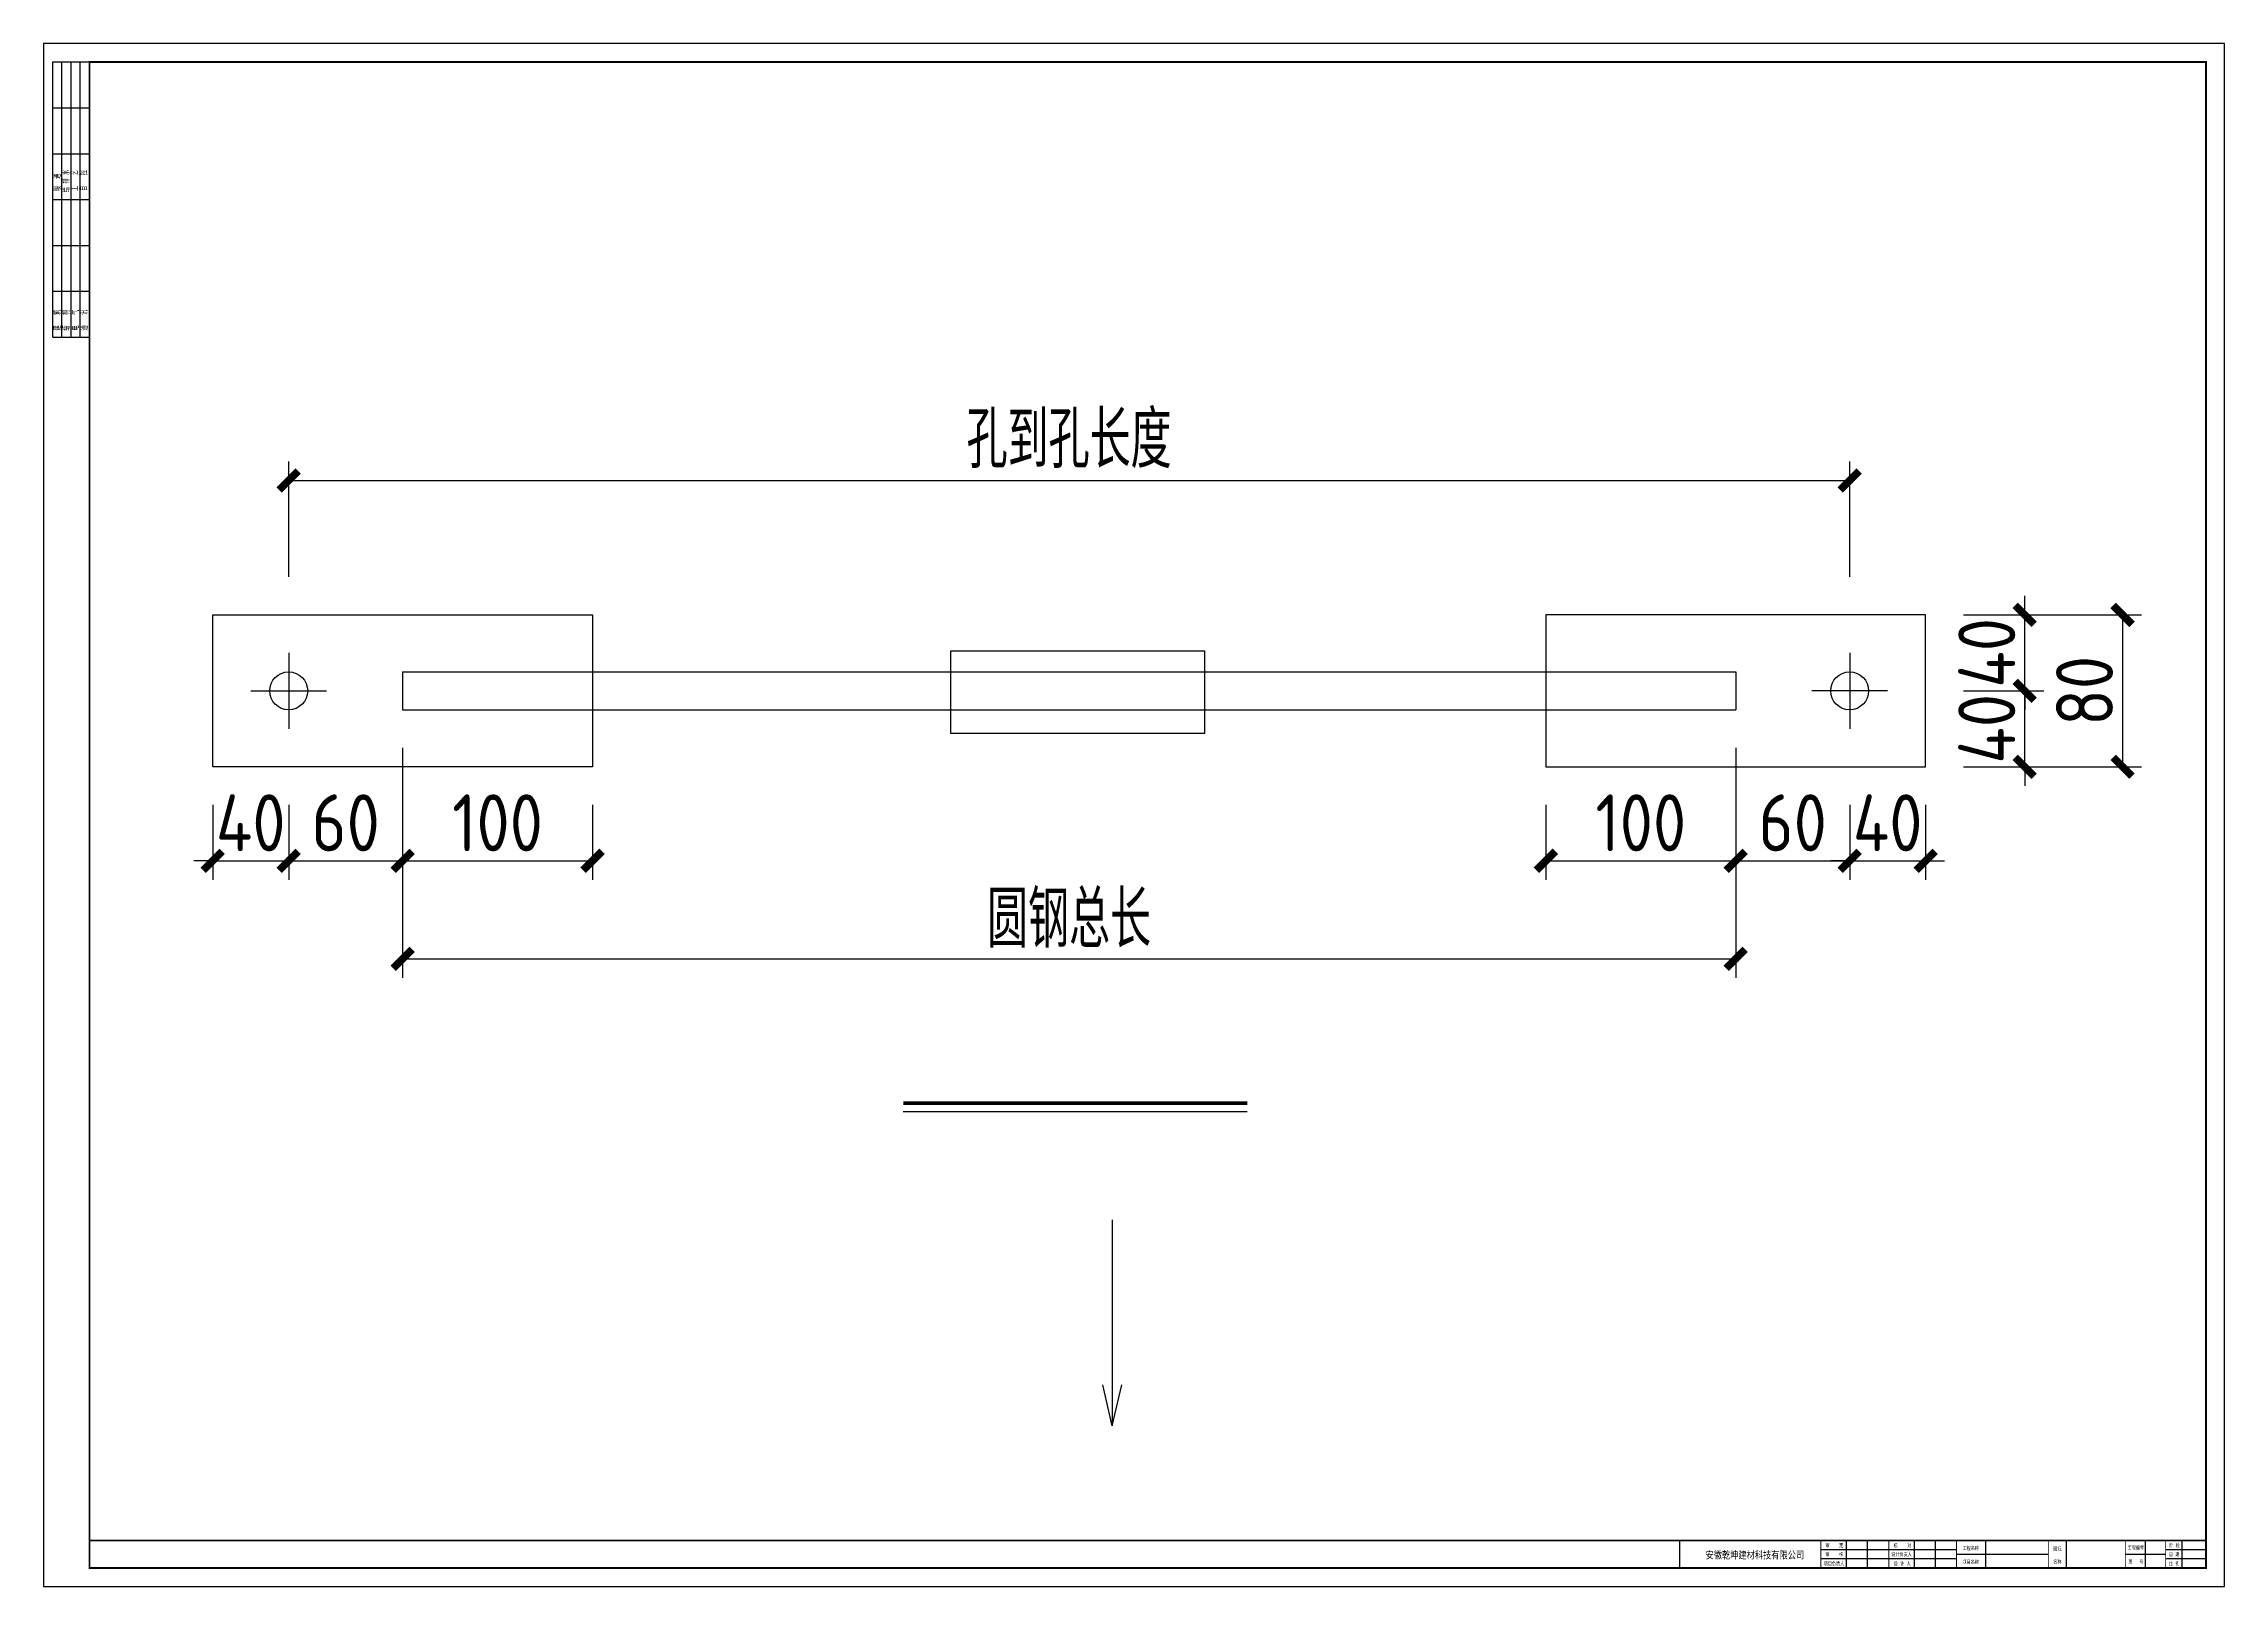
# Model space of a CAD drawing. Extents: x -196983 to 471790, y -783661 to 190401.
# Drawn here: x 229632 to 241117, y -216334 to -208210 of the extents above; entities that cross this region are included whole.
import ezdxf

# ---------------------------------------------------------------- set-up
doc = ezdxf.new("R2010")
doc.units = 0
doc.header["$LTSCALE"] = 1000
doc.header["$MEASUREMENT"] = 0
for name, color, linetype in [('_TCH_MASK', 7, 'Continuous'), ('AXIS', 3, 'Continuous'), ('PUB_TITLE', 4, 'Continuous')]:
    doc.layers.add(name, color=color, linetype=linetype)
doc.styles.get("Standard").update_dxf_attribs({"font": 'gbenor.shx', "bigfont": 'gbcbig.shx'})
doc.styles.add('图框', font='')
doc.styles.get('图框').set_extended_font_data('SimSun')
doc.dimstyles.get("Standard").update_dxf_attribs({"dimscale": 100, "dimtxt": 3.5, "dimasz": 1, "dimexe": 2.5, "dimexo": 3, "dimgap": 1.5, "dimtad": 1, "dimdec": 0, "dimzin": 0, "dimdsep": 46, "dimtxsty": 'Standard', "dimblk": 'ARCHTICK', "dimcen": 0.09, "dimadec": 0, "dimazin": 0, "dimtfac": 1, "dimtdec": 0, "dimtix": 1, "dimtmove": 2, "dimatfit": 3, "dimfxl": 1, "dimtolj": 1, "dimtzin": 0, "dimarcsym": 0})

# ---------------------------------------------------------------- blocks, each defined once
blk = doc.blocks.new('$titleblk$00000095')
for p, q in [((-150, 20), (-150, 0)), ((-150, 20), (0, 20)), ((-150, 15), (-75, 15)), ((-125, 20), (-125, 0)), ((-100, 20), (-100, 0)), ((-75, 20), (-75, 0)), ((-75, 20), (-75, 0)), ((-75, 15), (0, 15)), ((-50, 20), (-50, 0)), ((-25, 20), (-25, 0)), ((0, 20), (0, 0)), ((-150, 10), (-75, 10)), ((-150, 5), (-75, 5)), ((-75, 10), (0, 10)), ((-75, 5), (0, 5))]:
    blk.add_line(p, q)
at = {"width": 0.8}
for s, p in [('建   筑', (-146.4, 15.6)), ('结   构', (-146.4, 10.9)), ('给 排 水', (-71, 10.9)), ('暖  通', (-70.3, 15.7)), ('通   讯', (-146.4, 0.9)), ('电   气', (-146.4, 5.6)), ('工   艺', (-70.3, 6.1)), ('自   控', (-70.3, 1.2))]:
    blk.add_text(s, height=3.51, dxfattribs=at).set_placement(p)
blk = doc.blocks.new('新块')
for p, q in [((-8240, 400), (-8240, 1000)), ((-7780, 400), (-7780, 1000)), ((-6760, 400), (-6760, 1000)), ((-6300, 400), (-6300, 1000)), ((-5200, 400), (-5200, 1000)), ((-3440, 400), (-3440, 1000)), ((-1720, 400), (-1720, 1000)), ((-920, 400), (-920, 1000)), ((-400, 400), (-400, 1000)), ((-5840, 800), (-8800, 800)), ((-5840, 600), (-8800, 600)), ((-5840, 700), (-3840, 700)), ((-2160, 700), (-1280, 700)), ((-400, 800), (-1280, 800)), ((-400, 600), (-1280, 600))]:
    blk.add_line(p, q)
for points, const_width in [([(-11880, 400), (-11880, 1000), (-400, 1000)], 32), ([(-8800, 400), (-8800, 1000)], 20), ([(-7320, 400), (-7320, 1000)], 20), ([(-5840, 400), (-5840, 1000)], 20), ([(-3840, 400), (-3840, 1000)], 20), ([(-2160, 400), (-2160, 1000)], 20), ([(-1280, 400), (-1280, 1000)], 20)]:
    blk.add_lwpolyline(points, dxfattribs=dict(const_width=const_width))
at = {"layer": 'PUB_TITLE'}
blk.add_lwpolyline([(-47560, 0), (0, 0), (0, 33640), (-47560, 33640)], close=True, dxfattribs=at)
at = {"layer": 'PUB_TITLE', "const_width": 40}
blk.add_lwpolyline([(-46560, 400), (-400, 400), (-400, 33240), (-46560, 33240)], close=True, dxfattribs=at)
at = {"layer": 'PUB_TITLE', "const_width": 32}
blk.add_lwpolyline([(-400, 1000), (-46560, 1000)], dxfattribs=at)
at = {"layer": 'PUB_TITLE', "xscale": 40, "yscale": 40, "zscale": 40, "rotation": 90}
blk.add_blockref('$titleblk$00000095', (-46560, 33240), dxfattribs=at)
at = {"style": '图框', "width": 0.8}
for s, height, p in [('安徽乾坤建材科技有限公司', 160, (-11315, 604)), ('项目负责人', 80, (-8739, 457)), ('审    核', 80, (-8702, 659)), ('审    定', 80, (-8701, 854)), ('设计负责人', 80, (-7265, 659)), ('校    对', 80, (-7217, 851)), ('设 计 人', 80, (-7213, 457)), ('项目名称', 80, (-5712, 494)), ('工程名称', 80, (-5712, 794)), ('名称', 80, (-3732, 498)), ('图纸', 80, (-3732, 778)), ('工程编号', 80, (-2112, 803)), ('图   号', 80, (-2098, 504)), ('比 例', 80, (-1211, 457)), ('阶 段', 80, (-1205, 851)), ('日 期', 80, (-1212, 659))]:
    blk.add_text(s, height=height, dxfattribs=at).set_placement(p)
for tag, p in [('审定人', (-8147, 838)), ('校对', (-6621, 837)), ('阶段', (-810, 832)), ('项目负责人', (-8228, 444)), ('审核人', (-8147, 641)), ('设计负责人', (-6745, 649)), ('设计人', (-6659, 447)), ('项目名称', (-5026, 479)), ('工程名称', (-5026, 781)), ('图名', (-3347, 649)), ('图号', (-1657, 502)), ('日期', (-905, 632)), ('比例', (-810, 446))]:
    blk.add_attdef(tag, p, '', height=120)
blk = doc.blocks.new('_ArchTick')
at = {"color": 0, "linetype": 'ByBlock', "const_width": 0.4}
blk.add_lwpolyline([(-0.5, -0.5), (0.5, 0.5)], dxfattribs=at)
blk = doc.blocks.new('*D1507')
at = {"layer": 'AXIS', "color": 0, "lineweight": -2}
for p, q in [((230523, -212218), (230523, -212613)), ((230923, -212218), (230923, -212613)), ((230523, -212513), (230423, -212513)), ((230523, -212513), (230923, -212513)), ((230923, -212513), (231023, -212513))]:
    blk.add_line(p, q, dxfattribs=at)
at = {"layer": 'Defpoints', "color": 0}
for p in [(230523, -212018), (230923, -212018), (230923, -212513)]:
    blk.add_point(p, dxfattribs=at)
at = {"layer": 'AXIS', "color": 0, "lineweight": -2, "xscale": 100, "yscale": 100, "zscale": 100}
blk.add_blockref('_ArchTick', (230523, -212513), dxfattribs=at)
at = {"layer": 'AXIS', "color": 0, "lineweight": -2, "xscale": 100, "yscale": 100, "zscale": 100, "rotation": 180}
blk.add_blockref('_ArchTick', (230923, -212513), dxfattribs=at)
at = {"layer": 'AXIS', "color": 0, "insert": (230723, -212313), "char_height": 300, "attachment_point": 5}
blk.add_mtext('\\A1;40', dxfattribs=at)
blk = doc.blocks.new('*D1508')
at = {"layer": 'AXIS', "color": 0, "lineweight": -2}
for p, q in [((230923, -212218), (230923, -212613)), ((231523, -212218), (231523, -212613)), ((230923, -212513), (231523, -212513))]:
    blk.add_line(p, q, dxfattribs=at)
at = {"layer": 'Defpoints', "color": 0}
for p in [(230923, -212018), (231523, -212018), (231523, -212513)]:
    blk.add_point(p, dxfattribs=at)
at = {"layer": 'AXIS', "color": 0, "lineweight": -2, "xscale": 100, "yscale": 100, "zscale": 100, "rotation": 180}
blk.add_blockref('_ArchTick', (230923, -212513), dxfattribs=at)
at = {"layer": 'AXIS', "color": 0, "lineweight": -2, "xscale": 100, "yscale": 100, "zscale": 100}
blk.add_blockref('_ArchTick', (231523, -212513), dxfattribs=at)
at = {"layer": 'AXIS', "color": 0, "insert": (231223, -212313), "char_height": 300, "attachment_point": 5}
blk.add_mtext('\\A1;60', dxfattribs=at)
blk = doc.blocks.new('*D1509')
at = {"layer": 'AXIS', "color": 0, "lineweight": -2}
for p, q in [((231523, -212218), (231523, -212613)), ((232523, -212218), (232523, -212613)), ((231523, -212513), (232523, -212513))]:
    blk.add_line(p, q, dxfattribs=at)
at = {"layer": 'Defpoints', "color": 0}
for p in [(231523, -212018), (232523, -212018), (232523, -212513)]:
    blk.add_point(p, dxfattribs=at)
at = {"layer": 'AXIS', "color": 0, "lineweight": -2, "xscale": 100, "yscale": 100, "zscale": 100, "rotation": 180}
blk.add_blockref('_ArchTick', (231523, -212513), dxfattribs=at)
at = {"layer": 'AXIS', "color": 0, "lineweight": -2, "xscale": 100, "yscale": 100, "zscale": 100}
blk.add_blockref('_ArchTick', (232523, -212513), dxfattribs=at)
at = {"layer": 'AXIS', "color": 0, "insert": (232023, -212313), "char_height": 300, "attachment_point": 5}
blk.add_mtext('\\A1;100', dxfattribs=at)
blk = doc.blocks.new('*D1510')
at = {"layer": 'AXIS', "color": 0, "lineweight": -2}
for p, q in [((237544, -212218), (237544, -212613)), ((238544, -212218), (238544, -212613)), ((237544, -212513), (238544, -212513))]:
    blk.add_line(p, q, dxfattribs=at)
at = {"layer": 'Defpoints', "color": 0}
for p in [(237544, -212018), (238544, -212018), (238544, -212513)]:
    blk.add_point(p, dxfattribs=at)
at = {"layer": 'AXIS', "color": 0, "lineweight": -2, "xscale": 100, "yscale": 100, "zscale": 100, "rotation": 180}
blk.add_blockref('_ArchTick', (237544, -212513), dxfattribs=at)
at = {"layer": 'AXIS', "color": 0, "lineweight": -2, "xscale": 100, "yscale": 100, "zscale": 100}
blk.add_blockref('_ArchTick', (238544, -212513), dxfattribs=at)
at = {"layer": 'AXIS', "color": 0, "insert": (238044, -212313), "char_height": 300, "attachment_point": 5}
blk.add_mtext('\\A1;100', dxfattribs=at)
blk = doc.blocks.new('*D1511')
at = {"layer": 'AXIS', "color": 0, "lineweight": -2}
for p, q in [((238544, -212218), (238544, -212613)), ((239144, -212218), (239144, -212613)), ((238544, -212513), (239144, -212513))]:
    blk.add_line(p, q, dxfattribs=at)
at = {"layer": 'Defpoints', "color": 0}
for p in [(238544, -212018), (239144, -212018), (239144, -212513)]:
    blk.add_point(p, dxfattribs=at)
at = {"layer": 'AXIS', "color": 0, "lineweight": -2, "xscale": 100, "yscale": 100, "zscale": 100, "rotation": 180}
blk.add_blockref('_ArchTick', (238544, -212513), dxfattribs=at)
at = {"layer": 'AXIS', "color": 0, "lineweight": -2, "xscale": 100, "yscale": 100, "zscale": 100}
blk.add_blockref('_ArchTick', (239144, -212513), dxfattribs=at)
at = {"layer": 'AXIS', "color": 0, "insert": (238844, -212313), "char_height": 300, "attachment_point": 5}
blk.add_mtext('\\A1;60', dxfattribs=at)
blk = doc.blocks.new('*D1512')
at = {"layer": 'AXIS', "color": 0, "lineweight": -2}
for p, q in [((239144, -212218), (239144, -212613)), ((239544, -212218), (239544, -212613)), ((239144, -212513), (239044, -212513)), ((239144, -212513), (239544, -212513)), ((239544, -212513), (239644, -212513))]:
    blk.add_line(p, q, dxfattribs=at)
at = {"layer": 'Defpoints', "color": 0}
for p in [(239144, -212018), (239544, -212018), (239544, -212513)]:
    blk.add_point(p, dxfattribs=at)
at = {"layer": 'AXIS', "color": 0, "lineweight": -2, "xscale": 100, "yscale": 100, "zscale": 100}
blk.add_blockref('_ArchTick', (239144, -212513), dxfattribs=at)
at = {"layer": 'AXIS', "color": 0, "lineweight": -2, "xscale": 100, "yscale": 100, "zscale": 100, "rotation": 180}
blk.add_blockref('_ArchTick', (239544, -212513), dxfattribs=at)
at = {"layer": 'AXIS', "color": 0, "insert": (239344, -212313), "char_height": 300, "attachment_point": 5}
blk.add_mtext('\\A1;40', dxfattribs=at)
blk = doc.blocks.new('*D1513')
at = {"layer": 'AXIS', "color": 0, "lineweight": -2}
for p, q in [((240066, -211618), (240066, -211518)), ((239744, -211618), (240166, -211618)), ((240066, -212018), (240066, -211618)), ((239744, -212018), (240166, -212018)), ((240066, -212018), (240066, -212118))]:
    blk.add_line(p, q, dxfattribs=at)
at = {"layer": 'Defpoints', "color": 0}
for p in [(239544, -211618), (240066, -211618), (239544, -212018)]:
    blk.add_point(p, dxfattribs=at)
at = {"layer": 'AXIS', "color": 0, "lineweight": -2, "xscale": 100, "yscale": 100, "zscale": 100}
for p, rotation in [((240066, -211618), 270), ((240066, -212018), 90)]:
    blk.add_blockref('_ArchTick', p, dxfattribs=dict(at, rotation=rotation))
at = {"layer": 'AXIS', "color": 0, "insert": (239866, -211818), "char_height": 300, "attachment_point": 5, "rotation": 90}
blk.add_mtext('\\A1;40', dxfattribs=at)
blk = doc.blocks.new('*D1514')
at = {"layer": 'AXIS', "color": 0, "lineweight": -2}
for p, q in [((240066, -211218), (240066, -211118)), ((239744, -211218), (240166, -211218)), ((240066, -211618), (240066, -211218)), ((239744, -211618), (240166, -211618)), ((240066, -211618), (240066, -211718))]:
    blk.add_line(p, q, dxfattribs=at)
at = {"layer": 'Defpoints', "color": 0}
for p in [(239544, -211218), (240066, -211218), (239544, -211618)]:
    blk.add_point(p, dxfattribs=at)
at = {"layer": 'AXIS', "color": 0, "lineweight": -2, "xscale": 100, "yscale": 100, "zscale": 100}
for p, rotation in [((240066, -211218), 270), ((240066, -211618), 90)]:
    blk.add_blockref('_ArchTick', p, dxfattribs=dict(at, rotation=rotation))
at = {"layer": 'AXIS', "color": 0, "insert": (239866, -211418), "char_height": 300, "attachment_point": 5, "rotation": 90}
blk.add_mtext('\\A1;40', dxfattribs=at)
blk = doc.blocks.new('*D1515')
at = {"layer": 'AXIS', "color": 0, "lineweight": -2}
for p, q in [((239744, -211218), (240681, -211218)), ((240581, -211218), (240581, -212018)), ((239744, -212018), (240681, -212018))]:
    blk.add_line(p, q, dxfattribs=at)
at = {"layer": 'Defpoints', "color": 0}
for p in [(239544, -211218), (239544, -212018), (240581, -212018)]:
    blk.add_point(p, dxfattribs=at)
at = {"layer": 'AXIS', "color": 0, "lineweight": -2, "xscale": 100, "yscale": 100, "zscale": 100}
for p, rotation in [((240581, -211218), 90), ((240581, -212018), 270)]:
    blk.add_blockref('_ArchTick', p, dxfattribs=dict(at, rotation=rotation))
at = {"layer": 'AXIS', "color": 0, "insert": (240381, -211618), "char_height": 300, "attachment_point": 5, "rotation": 90}
blk.add_mtext('\\A1;80', dxfattribs=at)
blk = doc.blocks.new('*D1516')
at = {"layer": 'AXIS', "color": 0, "lineweight": -2}
for p, q in [((230923, -211018), (230923, -210410)), ((239144, -211018), (239144, -210410)), ((230923, -210510), (239144, -210510))]:
    blk.add_line(p, q, dxfattribs=at)
at = {"layer": 'Defpoints', "color": 0}
for p in [(239144, -210510), (230923, -211218), (239144, -211218)]:
    blk.add_point(p, dxfattribs=at)
at = {"layer": 'AXIS', "color": 0, "lineweight": -2, "xscale": 100, "yscale": 100, "zscale": 100, "rotation": 180}
blk.add_blockref('_ArchTick', (230923, -210510), dxfattribs=at)
at = {"layer": 'AXIS', "color": 0, "lineweight": -2, "xscale": 100, "yscale": 100, "zscale": 100}
blk.add_blockref('_ArchTick', (239144, -210510), dxfattribs=at)
at = {"layer": 'AXIS', "color": 0, "insert": (235033, -210295), "char_height": 300, "attachment_point": 5}
blk.add_mtext('\\A1;孔到孔长度', dxfattribs=at)
blk = doc.blocks.new('*D1517')
at = {"layer": 'AXIS', "color": 0, "lineweight": -2}
for p, q in [((231523, -211918), (231523, -213129)), ((238544, -211918), (238544, -213129)), ((231523, -213029), (238544, -213029))]:
    blk.add_line(p, q, dxfattribs=at)
at = {"layer": 'Defpoints', "color": 0}
for p in [(231523, -211718), (238544, -211718), (238544, -213029)]:
    blk.add_point(p, dxfattribs=at)
at = {"layer": 'AXIS', "color": 0, "lineweight": -2, "xscale": 100, "yscale": 100, "zscale": 100, "rotation": 180}
blk.add_blockref('_ArchTick', (231523, -213029), dxfattribs=at)
at = {"layer": 'AXIS', "color": 0, "lineweight": -2, "xscale": 100, "yscale": 100, "zscale": 100}
blk.add_blockref('_ArchTick', (238544, -213029), dxfattribs=at)
at = {"layer": 'AXIS', "color": 0, "insert": (235033, -212821), "char_height": 300, "attachment_point": 5}
blk.add_mtext('\\A1;圆钢总长', dxfattribs=at)

msp = doc.modelspace()

# ---------------------------------------------------------------- linework, layer by layer
at = {"color": 1}
for p, q in [((230522.9, -211218.1), (232522.9, -211218.1)), ((230522.9, -212018.1), (230522.9, -211218.1)), ((232522.9, -211218.1), (232522.9, -212018.1)), ((239544, -211218.1), (237544, -211218.1)), ((237544, -211218.1), (237544, -212018.1)), ((239544, -212018.1), (239544, -211218.1)), ((230922.9, -211418.1), (230922.9, -211818.1)), ((239144, -211418.1), (239144, -211818.1)), ((231522.9, -211518.1), (231522.9, -211718.1)), ((231522.9, -211518.1), (238544, -211518.1)), ((238544, -211518.1), (238544, -211718.1)), ((230722.9, -211618.1), (231122.9, -211618.1)), ((239344, -211618.1), (238944, -211618.1)), ((231522.9, -211718.1), (238544, -211718.1)), ((232522.9, -212018.1), (230522.9, -212018.1)), ((237544, -212018.1), (239544, -212018.1))]:
    msp.add_line(p, q, dxfattribs=at)
at = {"color": 3}
for p, q in [((235260.4, -214402.7), (235260.4, -215488.9)), ((235260.4, -215488.9), (235210.5, -215272.1)), ((235260.4, -215488.9), (235310.3, -215272.1))]:
    msp.add_line(p, q, dxfattribs=at)
at = {"color": 1}
msp.add_lwpolyline([(234409.8, -211406.6), (235746.4, -211406.6), (235746.4, -211842.1), (234409.8, -211842.1)], close=True, dxfattribs=at)
for centre in [(230922.9, -211618.1), (239144, -211618.1)]:
    msp.add_circle(centre, 100, dxfattribs=at)
at = {"layer": 'AXIS', "color": 4}
msp.add_line((235971.6, -213834.6), (234159.2, -213834.6), dxfattribs=at)
at = {"layer": 'AXIS', "color": 4, "const_width": 20}
msp.add_lwpolyline([(234159.2, -213789.3), (235971.6, -213789.3)], dxfattribs=at)

# ---------------------------------------------------------------- block references
at = {"layer": '_TCH_MASK', "color": 0, "lineweight": 15, "xscale": 0.2414909666404128, "yscale": 0.2414909665822051, "zscale": 0.2414909666080561}
msp.add_blockref('新块', (241117.5, -216333.7), dxfattribs=at)

# ---------------------------------------------------------------- dimensions: what is measured, and where the dimension line sits
at = {"layer": 'AXIS', "color": 4}
for base, p1, p2, text, picture, middle in [((239144, -210510.1), (230922.9, -211218.1), (239144, -211218.1), '孔到孔长度', '*D1516', (235033.4, -210295.2)), ((238544, -213029.3), (231522.9, -211718.1), (238544, -211718.1), '圆钢总长', '*D1517', (235033.4, -212821))]:
    dim = msp.add_linear_dim(base=base, p1=p1, p2=p2, text=text, dimstyle='Standard', override={"dimtxt": 3, "dimexe": 1, "dimexo": 2, "dimgap": 0.5, "dimlfac": 0.1}, dxfattribs=at)
    dim.commit()
    dim.dimension.update_dxf_attribs({"geometry": picture, "text_midpoint": middle})
for base, p1, p2, picture, middle in [((240065.7, -211218.1), (239544, -211618.1), (239544, -211218.1), '*D1514', (239865.7, -211418.1)), ((240580.5, -212018.1), (239544, -211218.1), (239544, -212018.1), '*D1515', (240380.5, -211618.1)), ((240065.7, -211618.1), (239544, -212018.1), (239544, -211618.1), '*D1513', (239865.7, -211818.1))]:
    dim = msp.add_linear_dim(base=base, p1=p1, p2=p2, angle=90, dimstyle='Standard', override={"dimtxt": 3, "dimexe": 1, "dimexo": 2, "dimgap": 0.5, "dimlfac": 0.1}, dxfattribs=at)
    dim.commit()
    dim.dimension.update_dxf_attribs({"geometry": picture, "text_midpoint": middle})
for base, p1, p2, picture, middle in [((230922.9, -212513.1), (230522.9, -212018.1), (230922.9, -212018.1), '*D1507', (230722.9, -212313.1)), ((231522.9, -212513.1), (230922.9, -212018.1), (231522.9, -212018.1), '*D1508', (231222.9, -212313.1)), ((232522.9, -212513.1), (231522.9, -212018.1), (232522.9, -212018.1), '*D1509', (232022.9, -212313.1)), ((238544, -212513.1), (237544, -212018.1), (238544, -212018.1), '*D1510', (238044, -212313.1)), ((239144, -212513.1), (238544, -212018.1), (239144, -212018.1), '*D1511', (238844, -212313.1)), ((239544, -212513.1), (239144, -212018.1), (239544, -212018.1), '*D1512', (239344, -212313.1))]:
    dim = msp.add_linear_dim(base=base, p1=p1, p2=p2, dimstyle='Standard', override={"dimtxt": 3, "dimexe": 1, "dimexo": 2, "dimgap": 0.5, "dimlfac": 0.1}, dxfattribs=at)
    dim.commit()
    dim.dimension.update_dxf_attribs({"geometry": picture, "text_midpoint": middle})

doc.saveas('drawing.dxf')
